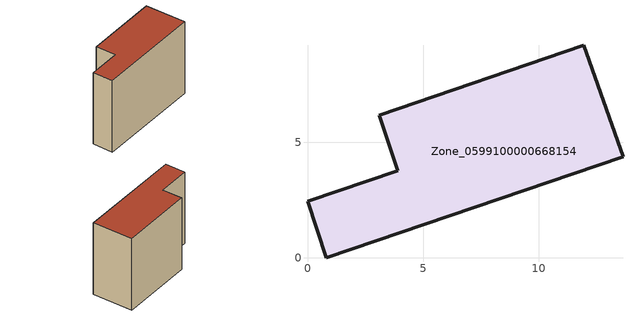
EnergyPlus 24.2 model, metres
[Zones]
Zone_0599100000668154
 floor ground (C_G): 0,2.44 3.91,3.77 3.09,6.17 11.94,9.2 13.64,4.37 0.82,0 z0
 wall outside (C_F): 3.91,3.77 0,2.44 0.82,0 13.64,4.37 11.94,9.2 3.09,6.17 3.91,3.77 z0:9.51
 roof outside (C_R): 11.94,9.2 3.09,6.17 3.91,3.77 0,2.44 0.82,0 13.64,4.37 z9.51
[BUILDING]
Pand.0599100000668154: North Axis=0; Terrain=City; Loads Convergence Tolerance Value=0.04; Temperature Convergence Tolerance Value=0.4; Solar Distribution=FullExterior; Maximum Number of Warmup Days=25; Minimum Number of Warmup Days=1
[Site:Location]
Rotterdam.The.Hague.AP_ZH_NLD Design_Conditions: Latitude=51.96; Longitude=4.45; Time Zone=1; Elevation=-4.5
[SITE:GROUNDTEMPERATURE:BUILDINGSURFACE]
18, 18, 18, 18, 18, 18, 18, 18, 18, 18, 18, 18
[MATERIAL] Thermal Absorptance=0.9; Solar Absorptance=0.7; Visible Absorptance=0.7
Name | Roughness | Thickness | Conductivity | Density | Specific Heat
G.TI.1946 | MediumSmooth | 0.15 | 1 | 540 | 1210
F.TI.1946 | Rough | 0.3 | 0.857143 | 1920 | 840
R.TI.1946 | MediumRough | 0.2 | 0.1 | 1500 | 1000
[CONSTRUCTION]
C_G: G.TI.1946
C_F: F.TI.1946
C_R: R.TI.1946
[ZONE]
Zone_0599100000668154: Type=1; Multiplier=1; Ceiling Height=Autocalculate; Volume=Autocalculate; Floor Area=autocalculate; Part of Total Floor Area=Yes
[ZONEINFILTRATION:DESIGNFLOWRATE]
Infil_Zone_0599100000668154: Zone or ZoneList or Space or SpaceList=Zone_0599100000668154; Schedule=AlwaysOn; Design Flow Rate Calculation Method=Flow/Area; Flow Rate per Floor Area=0.003; Constant Term Coefficient=1; Temperature Term Coefficient=0; Velocity Term Coefficient=0; Velocity Squared Term Coefficient=0
[HVACTEMPLATE:ZONE:IDEALLOADSAIRSYSTEM]
Zone_0599100000668154: Maximum Heating Supply Air Temperature=50; Minimum Cooling Supply Air Temperature=13; Maximum Heating Supply Air Humidity Ratio=0.0156; Minimum Cooling Supply Air Humidity Ratio=0.0077; Heating Limit=NoLimit; Cooling Limit=NoLimit; Dehumidification Control Type=ConstantSensibleHeatRatio; Cooling Sensible Heat Ratio=0.7; Dehumidification Setpoint=60; Humidification Control Type=None; Humidification Setpoint=30; Outdoor Air Method=None; Outdoor Air Flow Rate per Person=0.00944; Outdoor Air Flow Rate per Zone Floor Area=0; Outdoor Air Flow Rate per Zone=0; Demand Controlled Ventilation Type=None; Outdoor Air Economizer Type=NoEconomizer; Heat Recovery Type=None; Sensible Heat Recovery Effectiveness=0.7; Latent Heat Recovery Effectiveness=0.65
[ZONECONTROL:THERMOSTAT]
ThermostatControl_Zone_0599100000668154: Zone or ZoneList=Zone_0599100000668154; Control Type Schedule=DualSetpointControlType; Control 1=Thermostat_Zone_0599100000668154; Temperature Difference Between Cutout And Setpoint=0
[THERMOSTATSETPOINT:DUALSETPOINT]
Thermostat_Zone_0599100000668154: Heating Setpoint Temperature Schedule=HeatingSetpoint_Zone_0599100000668154; Cooling Setpoint Temperature Schedule=CoolingSetpoint_Zone_0599100000668154
[SCHEDULE:COMPACT]
HeatingSetpoint_Zone_0599100000668154: Through: 12/31, For: AllDays, Until: 24:00, 21
CoolingSetpoint_Zone_0599100000668154: Through: 12/31, For: AllDays, Until: 24:00, 24
DualSetpointControlType: Through: 12/31, For: AllDays, Until: 24:00, 4
AlwaysOn: Through: 12/31, For: AllDays, Until: 24:00, 1
